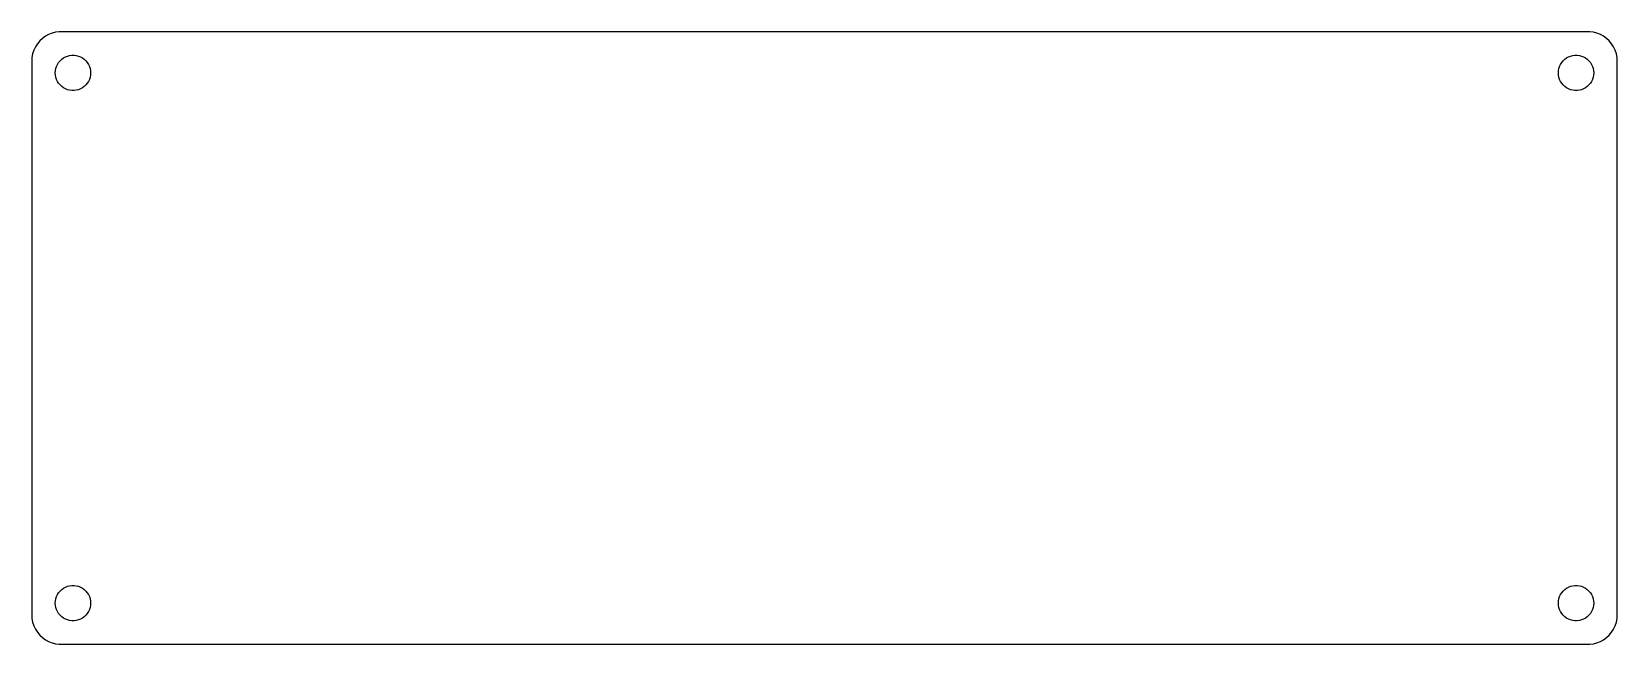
# Model space of a CAD drawing. Header units: metres. Extents: x -134 to 134, y 62 to 166.
import ezdxf

# ---------------------------------------------------------------- set-up
doc = ezdxf.new("R2010")
doc.units = ezdxf.units.M

msp = doc.modelspace()

# ---------------------------------------------------------------- linework, layer by layer
for p, q in [((-133.145, 164.423), (-133.545, 163.939)), ((-132.687, 164.853), (-133.145, 164.423)), ((-132.179, 165.222), (-132.687, 164.853)), ((-131.629, 165.524), (-132.179, 165.222)), ((-131.045, 165.755), (-131.629, 165.524)), ((-130.437, 165.911), (-131.045, 165.755)), ((-129.814, 165.99), (-130.437, 165.911)), ((129.814, 165.99), (-129.814, 165.99)), ((130.437, 165.911), (129.814, 165.99)), ((131.045, 165.755), (130.437, 165.911)), ((131.629, 165.524), (131.045, 165.755)), ((132.179, 165.222), (131.629, 165.524)), ((132.687, 164.853), (132.179, 165.222)), ((133.145, 164.423), (132.687, 164.853)), ((133.545, 163.939), (133.145, 164.423)), ((-134.461, 161.627), (-134.5, 161)), ((-134.343, 162.243), (-134.461, 161.627)), ((-134.149, 162.841), (-134.343, 162.243)), ((-133.882, 163.409), (-134.149, 162.841)), ((-133.545, 163.939), (-133.882, 163.409)), ((-129.412, 161.312), (-129.107, 161.533)), ((-129.107, 161.533), (-128.777, 161.714)), ((-128.777, 161.714), (-128.427, 161.853)), ((-128.427, 161.853), (-128.062, 161.947)), ((-128.062, 161.947), (-127.688, 161.994)), ((-127.688, 161.994), (-127.312, 161.994)), ((-127.312, 161.994), (-126.938, 161.947)), ((-126.938, 161.947), (-126.573, 161.853)), ((-126.573, 161.853), (-126.223, 161.714)), ((-126.223, 161.714), (-125.893, 161.533)), ((-125.893, 161.533), (-125.588, 161.312)), ((125.588, 161.312), (125.893, 161.533)), ((125.893, 161.533), (126.223, 161.714)), ((126.223, 161.714), (126.573, 161.853)), ((126.573, 161.853), (126.938, 161.947)), ((126.938, 161.947), (127.312, 161.994)), ((127.312, 161.994), (127.688, 161.994)), ((127.688, 161.994), (128.062, 161.947)), ((128.062, 161.947), (128.427, 161.853)), ((128.427, 161.853), (128.777, 161.714)), ((128.777, 161.714), (129.107, 161.533)), ((129.107, 161.533), (129.412, 161.312)), ((133.882, 163.409), (133.545, 163.939)), ((134.149, 162.841), (133.882, 163.409)), ((134.343, 162.243), (134.149, 162.841)), ((134.461, 161.627), (134.343, 162.243)), ((134.5, 161), (134.461, 161.627)), ((-134.5, 161), (-134.5, 67)), ((-130.5, 159), (-130.476, 159.376)), ((-130.476, 158.624), (-130.5, 159)), ((-130.476, 159.376), (-130.406, 159.746)), ((-130.406, 159.746), (-130.289, 160.104)), ((-130.289, 160.104), (-130.129, 160.445)), ((-130.129, 160.445), (-129.927, 160.763)), ((-129.927, 160.763), (-129.687, 161.054)), ((-129.687, 161.054), (-129.412, 161.312)), ((-125.588, 161.312), (-125.313, 161.054)), ((-125.313, 161.054), (-125.073, 160.763)), ((-125.073, 160.763), (-124.871, 160.445)), ((-124.871, 160.445), (-124.711, 160.104)), ((-124.711, 160.104), (-124.594, 159.746)), ((-124.594, 159.746), (-124.524, 159.376)), ((-124.524, 159.376), (-124.5, 159)), ((-124.5, 159), (-124.524, 158.624)), ((124.5, 159), (124.524, 159.376)), ((124.524, 158.624), (124.5, 159)), ((124.524, 159.376), (124.594, 159.746)), ((124.594, 159.746), (124.711, 160.104)), ((124.711, 160.104), (124.871, 160.445)), ((124.871, 160.445), (125.073, 160.763)), ((125.073, 160.763), (125.313, 161.054)), ((125.313, 161.054), (125.588, 161.312)), ((129.412, 161.312), (129.687, 161.054)), ((129.687, 161.054), (129.927, 160.763)), ((129.927, 160.763), (130.129, 160.445)), ((130.129, 160.445), (130.289, 160.104)), ((130.289, 160.104), (130.406, 159.746)), ((130.406, 159.746), (130.476, 159.376)), ((130.476, 159.376), (130.5, 159)), ((130.5, 159), (130.476, 158.624)), ((134.5, 67), (134.5, 161)), ((-130.406, 158.254), (-130.476, 158.624)), ((-130.289, 157.896), (-130.406, 158.254)), ((-130.129, 157.555), (-130.289, 157.896)), ((-129.927, 157.237), (-130.129, 157.555)), ((-129.687, 156.946), (-129.927, 157.237)), ((-129.412, 156.688), (-129.687, 156.946)), ((-129.107, 156.467), (-129.412, 156.688)), ((-128.777, 156.286), (-129.107, 156.467)), ((-128.427, 156.147), (-128.777, 156.286)), ((-128.062, 156.053), (-128.427, 156.147)), ((-127.688, 156.006), (-128.062, 156.053)), ((-126.938, 156.053), (-127.312, 156.006)), ((-126.573, 156.147), (-126.938, 156.053)), ((-126.223, 156.286), (-126.573, 156.147)), ((-125.893, 156.467), (-126.223, 156.286)), ((-125.588, 156.688), (-125.893, 156.467)), ((-125.313, 156.946), (-125.588, 156.688)), ((-125.073, 157.237), (-125.313, 156.946)), ((-124.871, 157.555), (-125.073, 157.237)), ((-124.711, 157.896), (-124.871, 157.555)), ((-124.594, 158.254), (-124.711, 157.896)), ((-124.524, 158.624), (-124.594, 158.254)), ((124.594, 158.254), (124.524, 158.624)), ((124.711, 157.896), (124.594, 158.254)), ((124.871, 157.555), (124.711, 157.896)), ((125.073, 157.237), (124.871, 157.555)), ((125.313, 156.946), (125.073, 157.237)), ((125.588, 156.688), (125.313, 156.946)), ((125.893, 156.467), (125.588, 156.688)), ((126.223, 156.286), (125.893, 156.467)), ((126.573, 156.147), (126.223, 156.286)), ((126.938, 156.053), (126.573, 156.147)), ((127.312, 156.006), (126.938, 156.053)), ((128.062, 156.053), (127.688, 156.006)), ((128.427, 156.147), (128.062, 156.053)), ((128.777, 156.286), (128.427, 156.147)), ((129.107, 156.467), (128.777, 156.286)), ((129.412, 156.688), (129.107, 156.467)), ((129.687, 156.946), (129.412, 156.688)), ((129.927, 157.237), (129.687, 156.946)), ((130.129, 157.555), (129.927, 157.237)), ((130.289, 157.896), (130.129, 157.555)), ((130.406, 158.254), (130.289, 157.896)), ((130.476, 158.624), (130.406, 158.254)), ((-127.312, 156.006), (-127.688, 156.006)), ((127.688, 156.006), (127.312, 156.006)), ((-130.406, 69.7461), (-130.289, 70.1044)), ((-130.289, 70.1044), (-130.129, 70.4453)), ((-130.129, 70.4453), (-129.927, 70.7634)), ((-129.927, 70.7634), (-129.687, 71.0536)), ((-129.687, 71.0536), (-129.412, 71.3115)), ((-129.412, 71.3115), (-129.107, 71.533)), ((-129.107, 71.533), (-128.777, 71.7145)), ((-128.777, 71.7145), (-128.427, 71.8532)), ((-128.427, 71.8532), (-128.062, 71.9469)), ((-128.062, 71.9469), (-127.688, 71.9941)), ((-127.688, 71.9941), (-127.312, 71.9941)), ((-127.312, 71.9941), (-126.938, 71.9469)), ((-126.938, 71.9469), (-126.573, 71.8532)), ((-126.573, 71.8532), (-126.223, 71.7145)), ((-126.223, 71.7145), (-125.893, 71.533)), ((-125.893, 71.533), (-125.588, 71.3115)), ((-125.588, 71.3115), (-125.313, 71.0536)), ((-125.313, 71.0536), (-125.073, 70.7634)), ((-125.073, 70.7634), (-124.871, 70.4453)), ((-124.871, 70.4453), (-124.711, 70.1044)), ((-124.711, 70.1044), (-124.594, 69.7461)), ((124.594, 69.7461), (124.711, 70.1044)), ((124.711, 70.1044), (124.871, 70.4453)), ((124.871, 70.4453), (125.073, 70.7634)), ((125.073, 70.7634), (125.313, 71.0536)), ((125.313, 71.0536), (125.588, 71.3115)), ((125.588, 71.3115), (125.893, 71.533)), ((125.893, 71.533), (126.223, 71.7145)), ((126.223, 71.7145), (126.573, 71.8532)), ((126.573, 71.8532), (126.938, 71.9469)), ((126.938, 71.9469), (127.312, 71.9941)), ((127.312, 71.9941), (127.688, 71.9941)), ((127.688, 71.9941), (128.062, 71.9469)), ((128.062, 71.9469), (128.427, 71.8532)), ((128.427, 71.8532), (128.777, 71.7145)), ((128.777, 71.7145), (129.107, 71.533)), ((129.107, 71.533), (129.412, 71.3115)), ((129.412, 71.3115), (129.687, 71.0536)), ((129.687, 71.0536), (129.927, 70.7634)), ((129.927, 70.7634), (130.129, 70.4453)), ((130.129, 70.4453), (130.289, 70.1044)), ((130.289, 70.1044), (130.406, 69.7461)), ((-130.5, 69), (-130.476, 69.376)), ((-130.476, 68.624), (-130.5, 69)), ((-130.476, 69.376), (-130.406, 69.7461)), ((-130.406, 68.2539), (-130.476, 68.624)), ((-130.289, 67.8956), (-130.406, 68.2539)), ((-130.129, 67.5547), (-130.289, 67.8956)), ((-129.927, 67.2366), (-130.129, 67.5547)), ((-124.871, 67.5547), (-125.073, 67.2366)), ((-124.711, 67.8956), (-124.871, 67.5547)), ((-124.594, 68.2539), (-124.711, 67.8956)), ((-124.594, 69.7461), (-124.524, 69.376)), ((-124.524, 68.624), (-124.594, 68.2539)), ((-124.524, 69.376), (-124.5, 69)), ((-124.5, 69), (-124.524, 68.624)), ((124.5, 69), (124.524, 69.376)), ((124.524, 68.624), (124.5, 69)), ((124.524, 69.376), (124.594, 69.7461)), ((124.594, 68.2539), (124.524, 68.624)), ((124.711, 67.8956), (124.594, 68.2539)), ((124.871, 67.5547), (124.711, 67.8956)), ((125.073, 67.2366), (124.871, 67.5547)), ((130.129, 67.5547), (129.927, 67.2366)), ((130.289, 67.8956), (130.129, 67.5547)), ((130.406, 68.2539), (130.289, 67.8956)), ((130.406, 69.7461), (130.476, 69.376)), ((130.476, 68.624), (130.406, 68.2539)), ((130.476, 69.376), (130.5, 69)), ((130.5, 69), (130.476, 68.624)), ((-134.5, 67), (-134.461, 66.3733)), ((-134.461, 66.3733), (-134.343, 65.7566)), ((-134.343, 65.7566), (-134.149, 65.1594)), ((-134.149, 65.1594), (-133.882, 64.5912)), ((-133.882, 64.5912), (-133.545, 64.0611)), ((-129.687, 66.9464), (-129.927, 67.2366)), ((-129.412, 66.6885), (-129.687, 66.9464)), ((-129.107, 66.467), (-129.412, 66.6885)), ((-128.777, 66.2855), (-129.107, 66.467)), ((-128.427, 66.1468), (-128.777, 66.2855)), ((-128.062, 66.0531), (-128.427, 66.1468)), ((-127.688, 66.0059), (-128.062, 66.0531)), ((-127.312, 66.0059), (-127.688, 66.0059)), ((-126.938, 66.0531), (-127.312, 66.0059)), ((-126.573, 66.1468), (-126.938, 66.0531)), ((-126.223, 66.2855), (-126.573, 66.1468)), ((-125.893, 66.467), (-126.223, 66.2855)), ((-125.588, 66.6885), (-125.893, 66.467)), ((-125.313, 66.9464), (-125.588, 66.6885)), ((-125.073, 67.2366), (-125.313, 66.9464)), ((125.313, 66.9464), (125.073, 67.2366)), ((125.588, 66.6885), (125.313, 66.9464)), ((125.893, 66.467), (125.588, 66.6885)), ((126.223, 66.2855), (125.893, 66.467)), ((126.573, 66.1468), (126.223, 66.2855)), ((126.938, 66.0531), (126.573, 66.1468)), ((127.312, 66.0059), (126.938, 66.0531)), ((127.688, 66.0059), (127.312, 66.0059)), ((128.062, 66.0531), (127.688, 66.0059)), ((128.427, 66.1468), (128.062, 66.0531)), ((128.777, 66.2855), (128.427, 66.1468)), ((129.107, 66.467), (128.777, 66.2855)), ((129.412, 66.6885), (129.107, 66.467)), ((129.687, 66.9464), (129.412, 66.6885)), ((129.927, 67.2366), (129.687, 66.9464)), ((133.545, 64.0611), (133.882, 64.5912)), ((133.882, 64.5912), (134.149, 65.1594)), ((134.149, 65.1594), (134.343, 65.7566)), ((134.343, 65.7566), (134.461, 66.3733)), ((134.461, 66.3733), (134.5, 67)), ((-133.545, 64.0611), (-133.145, 63.5773)), ((-133.145, 63.5773), (-132.687, 63.1474)), ((-132.687, 63.1474), (-132.179, 62.7784)), ((-132.179, 62.7784), (-131.629, 62.4759)), ((-131.629, 62.4759), (-131.045, 62.2447)), ((-131.045, 62.2447), (-130.437, 62.0886)), ((-130.437, 62.0886), (-129.814, 62.0099)), ((-129.814, 62.0099), (129.814, 62.0099)), ((129.814, 62.0099), (130.437, 62.0886)), ((130.437, 62.0886), (131.045, 62.2447)), ((131.045, 62.2447), (131.629, 62.4759)), ((131.629, 62.4759), (132.179, 62.7784)), ((132.179, 62.7784), (132.687, 63.1474)), ((132.687, 63.1474), (133.145, 63.5773)), ((133.145, 63.5773), (133.545, 64.0611))]:
    msp.add_line(p, q)

doc.saveas('drawing.dxf')
